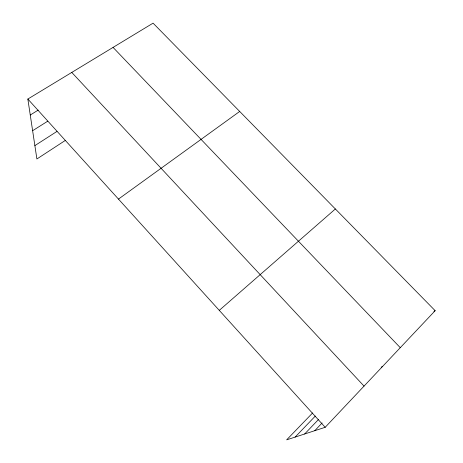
<?xml version="1.0" encoding="UTF-8"?>
<svg xmlns="http://www.w3.org/2000/svg" width="463" height="463" viewBox="0 0 463 463"><rect width="100%" height="100%" fill="white"/><g stroke="black" fill="none" stroke-linecap="round" stroke-linejoin="round"><path stroke-width="0.69" d="M312.623 412.938L286.649 439.85L325.2 427.297L435.156 310.69L153.074 23.15L27.844 99.047L36.89 158.977L65.335 140.416M314.788 430.688L322.126 422.956M304.654 433.987L318.585 419.403M295.122 437.089L315.332 416.046M219.271 310.36L335.368 208.975M118.47 199.09L239.695 111.45M34.875 145.613L56.949 131.434M32.624 130.711L47.718 121.196M30.257 115.021L38.209 110.101M433.9 311.396L435.156 310.69M381.176 367.171L382.467 366.563M113.059 47.4L400.275 347.678M71.777 72.425L364.04 386.107M27.844 99.047L325.2 427.297"/></g></svg>
